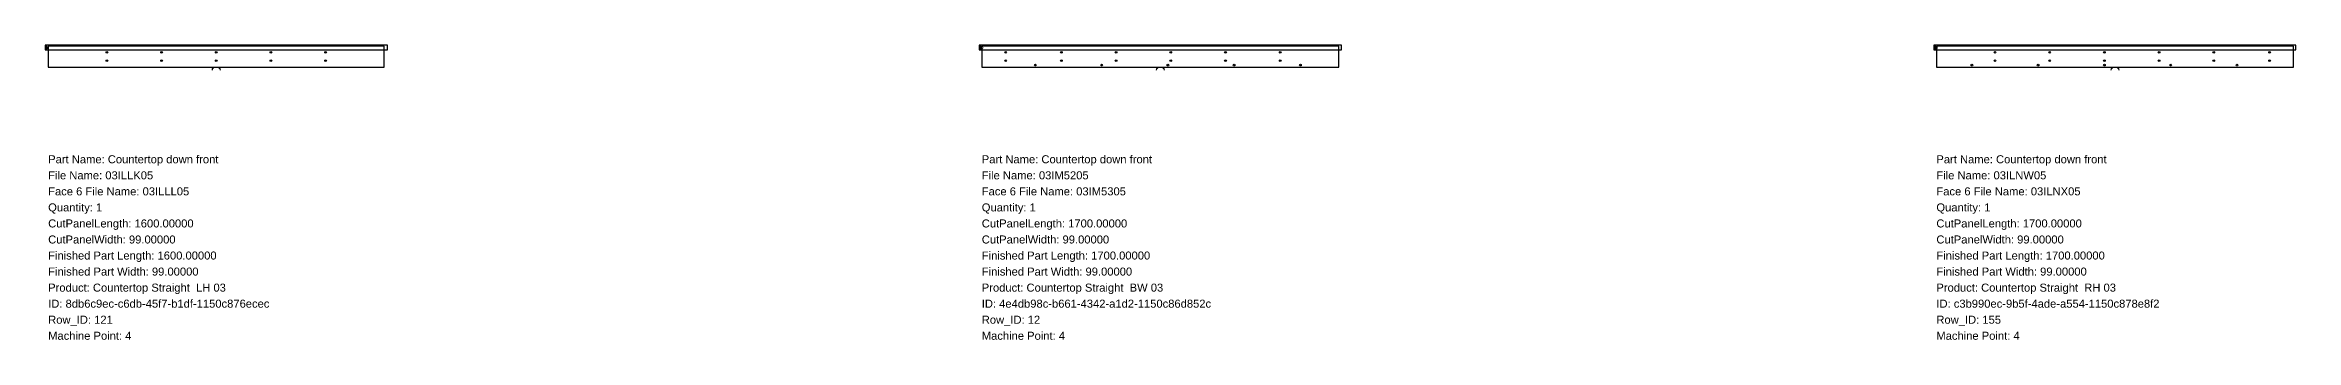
# Model space of a CAD drawing. Header units: inches. Extents: x -15 to 25067, y -1296 to 114.
# Drawn here: x -15 to 10702, y -1296 to 104 of the extents above; entities that cross this region are included whole.
import ezdxf

# ---------------------------------------------------------------- set-up
doc = ezdxf.new("R2010")
doc.units = ezdxf.units.IN
doc.header["$MEASUREMENT"] = 0
for name, color, linetype in [('BORDER_Z19P0RT1001', 7, 'Continuous'), ('NESTTEXT', 1, 'Continuous'), ('PLINEDIRECTION', 6, 'Continuous'), ('ROUTE_Z10P0LT1001', 7, 'Continuous'), ('VBORE_Z12P0', 1, 'Continuous')]:
    doc.layers.add(name, color=color, linetype=linetype)
doc.styles.get("Standard").update_dxf_attribs({"font": 'arial.ttf'})

msp = doc.modelspace()

# ---------------------------------------------------------------- linework, layer by layer
at = {"layer": 'BORDER_Z19P0RT1001', "color": 2}
for points in [[(781.825, -15, -0.4142135624), (796.825, 0), (1600, 0), (1600, 99), (0, 99), (0, 0), (803.175, 0, -0.4142135624), (818.175, -15)], [(5276.625, -15, -0.4142135624), (5291.625, 0), (6144.8, 0), (6144.8, 99), (4444.8, 99), (4444.8, 0), (5297.975, 0, -0.4142135624), (5312.975, -15)], [(9821.425, -15, -0.4142135624), (9836.425, 0), (10689.6, 0), (10689.6, 99), (8989.6, 99), (8989.6, 0), (9842.775, 0, -0.4142135624), (9857.775, -15)]]:
    msp.add_lwpolyline(points, format="xyb", dxfattribs=at)
at = {"layer": 'PLINEDIRECTION', "color": 6}
for points in [[(-15, 104), (-8.65, 104), (-8.65, 78.6), (-5.475, 91.3), (-11.825, 91.3), (-8.65, 78.6), (-7.0625, 91.3), (-10.2375, 91.3), (-8.65, 78.6)], [(4432.8, 104), (4439.15, 104), (4439.15, 78.6), (4442.325, 91.3), (4435.975, 91.3), (4439.15, 78.6), (4440.7375, 91.3), (4437.5625, 91.3), (4439.15, 78.6)], [(8977.6, 104), (8983.95, 104), (8983.95, 78.6), (8987.125, 91.3), (8980.775, 91.3), (8983.95, 78.6), (8985.5375, 91.3), (8982.3625, 91.3), (8983.95, 78.6)]]:
    msp.add_lwpolyline(points, dxfattribs=at)
at = {"layer": 'ROUTE_Z10P0LT1001', "color": 1}
for points in [[(-15, 104), (-15, 81), (1615, 81), (1615, 104), (-15, 104)], [(4432.8, 104), (4432.8, 81), (6156.8, 81), (6156.8, 104), (4432.8, 104)], [(8977.6, 104), (8977.6, 81), (10701.6, 81), (10701.6, 104), (8977.6, 104)]]:
    msp.add_lwpolyline(points, close=True, dxfattribs=at)
at = {"layer": 'VBORE_Z12P0', "color": 1}
for centre in [(279.33, 70), (279.33, 30), (539.66, 70), (539.66, 30), (799.99, 70), (799.99, 30), (1060.32, 70), (1060.32, 30), (1320.65, 70), (1320.65, 70), (1320.65, 30), (1320.65, 30), (4558.8, 70), (4558.8, 30), (4699.8, 9), (4824.13, 70), (4824.13, 30), (5015.3, 9), (5084.46, 70), (5084.46, 30), (5330.8, 9), (5344.79, 70), (5344.79, 30), (5605.12, 70), (5605.12, 30), (5646.3, 9), (5865.45, 70), (5865.45, 70), (5865.45, 30), (5865.45, 30), (5961.8, 9), (9158.6, 9), (9268.93, 70), (9268.93, 30), (9474.1, 9), (9529.26, 70), (9529.26, 30), (9789.59, 70), (9789.59, 30), (9789.6, 9), (10049.92, 70), (10049.92, 30), (10105.1, 9), (10310.25, 70), (10310.25, 70), (10310.25, 30), (10310.25, 30), (10420.6, 9), (10575.6, 70), (10575.6, 30)]:
    msp.add_circle(centre, 4, dxfattribs=at)

# ---------------------------------------------------------------- texts
at = {"layer": 'NESTTEXT', "color": 1}
for s, p in [('Part Name: Countertop down front', (0, -457.2)), ('Part Name: Countertop down front', (4444.8, -457.2)), ('Part Name: Countertop down front', (8989.6, -457.2)), ('File Name: 03ILLK05', (0, -533.4)), ('File Name: 03IM5205', (4444.8, -533.4)), ('File Name: 03ILNW05', (8989.6, -533.4)), ('Face 6 File Name: 03ILLL05', (0, -609.6)), ('Face 6 File Name: 03IM5305', (4444.8, -609.6)), ('Face 6 File Name: 03ILNX05', (8989.6, -609.6)), ('Quantity: 1', (0, -685.8)), ('CutPanelLength: 1600.00000', (0, -762)), ('Quantity: 1', (4444.8, -685.8)), ('CutPanelLength: 1700.00000', (4444.8, -762)), ('Quantity: 1', (8989.6, -685.8)), ('CutPanelLength: 1700.00000', (8989.6, -762)), ('CutPanelWidth: 99.00000', (0, -838.2)), ('CutPanelWidth: 99.00000', (4444.8, -838.2)), ('CutPanelWidth: 99.00000', (8989.6, -838.2)), ('Finished Part Length: 1600.00000', (0, -914.4)), ('Finished Part Width: 99.00000', (0, -990.6)), ('Finished Part Length: 1700.00000', (4444.8, -914.4)), ('Finished Part Width: 99.00000', (4444.8, -990.6)), ('Finished Part Length: 1700.00000', (8989.6, -914.4)), ('Finished Part Width: 99.00000', (8989.6, -990.6)), ('Product: Countertop Straight  LH 03', (0, -1066.8)), ('Product: Countertop Straight  BW 03', (4444.8, -1066.8)), ('Product: Countertop Straight  RH 03', (8989.6, -1066.8)), ('ID: 8db6c9ec-c6db-45f7-b1df-1150c876ecec', (0, -1143)), ('ID: 4e4db98c-b661-4342-a1d2-1150c86d852c', (4444.8, -1143)), ('ID: c3b990ec-9b5f-4ade-a554-1150c878e8f2', (8989.6, -1143)), ('Row_ID: 121', (0, -1219.2)), ('Machine Point: 4', (0, -1295.4)), ('Row_ID: 12', (4444.8, -1219.2)), ('Machine Point: 4', (4444.8, -1295.4)), ('Row_ID: 155', (8989.6, -1219.2)), ('Machine Point: 4', (8989.6, -1295.4))]:
    msp.add_text(s, height=38.1, dxfattribs=at).set_placement(p)
at = {"layer": 'PLINEDIRECTION', "color": 6}
for p in [(-15, 85), (4432.8, 85), (8977.6, 85)]:
    msp.add_text('10', height=12.7, dxfattribs=at).set_placement(p)

doc.saveas('drawing.dxf')
